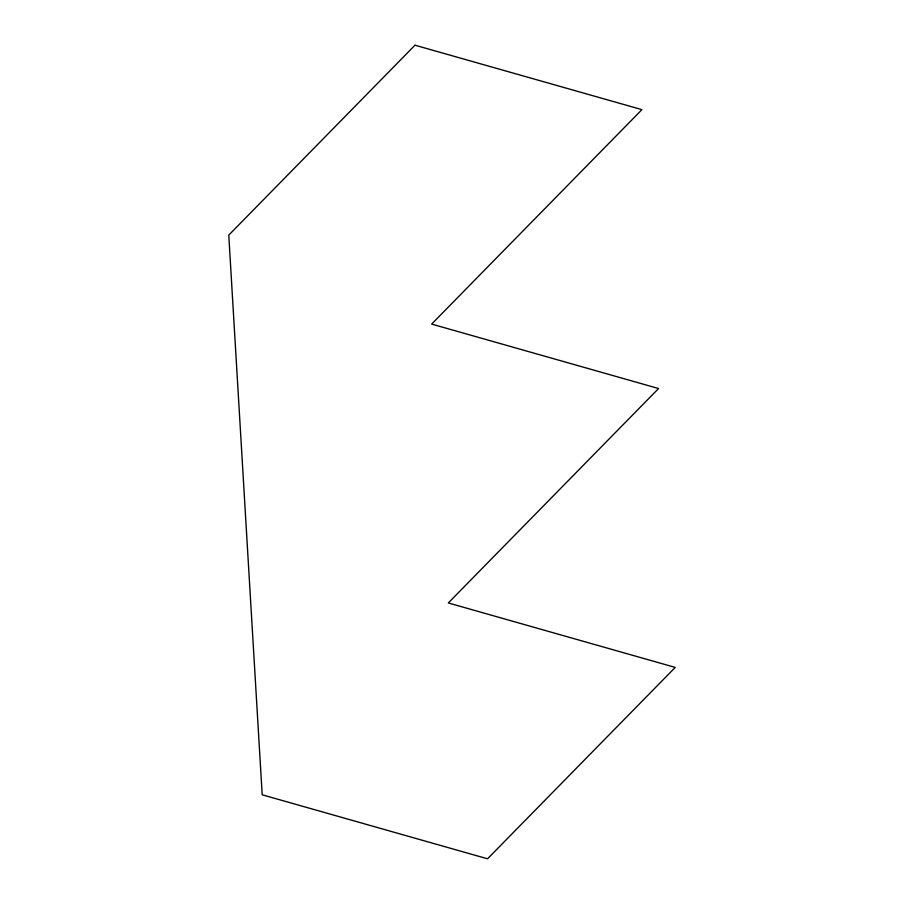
<?xml version="1.0" encoding="UTF-8"?>
<svg xmlns="http://www.w3.org/2000/svg" width="904" height="904" viewBox="0 0 904 904"><rect width="100%" height="100%" fill="white"/><g stroke="black" fill="none" stroke-linecap="round" stroke-linejoin="round"><path stroke-width="1.36" d="M414.992 45.2L228.768 235.108L262.194 794.797L487.55 858.8L675.231 667.412L448.305 602.957L658.575 388.528L431.649 324.084L641.919 109.644L414.992 45.2"/></g></svg>
